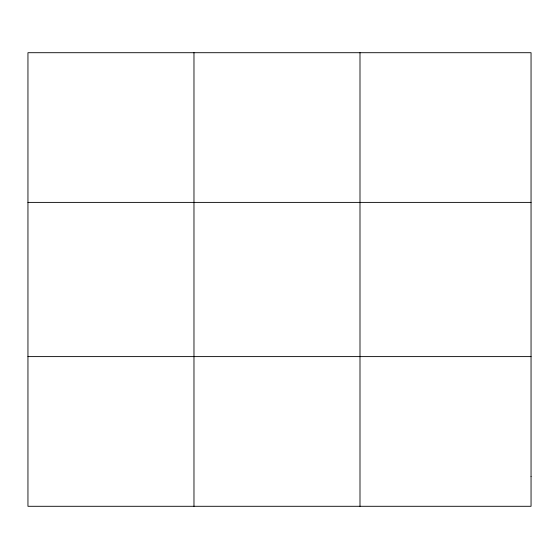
<?xml version="1.0" encoding="UTF-8"?>
<svg xmlns="http://www.w3.org/2000/svg" width="559" height="559" viewBox="0 0 559 559"><rect width="100%" height="100%" fill="white"/><g stroke="black" fill="none" stroke-linecap="round" stroke-linejoin="round"><path stroke-width="0.84" d="M193.973 52.707L193.973 506.293M359.996 52.707L359.996 506.293M27.95 202.393L531.05 202.393M27.95 356.607L531.05 356.607M531.05 476.359L531.05 506.293L27.95 506.293L27.95 52.707L531.05 52.707L531.05 476.359"/></g></svg>
